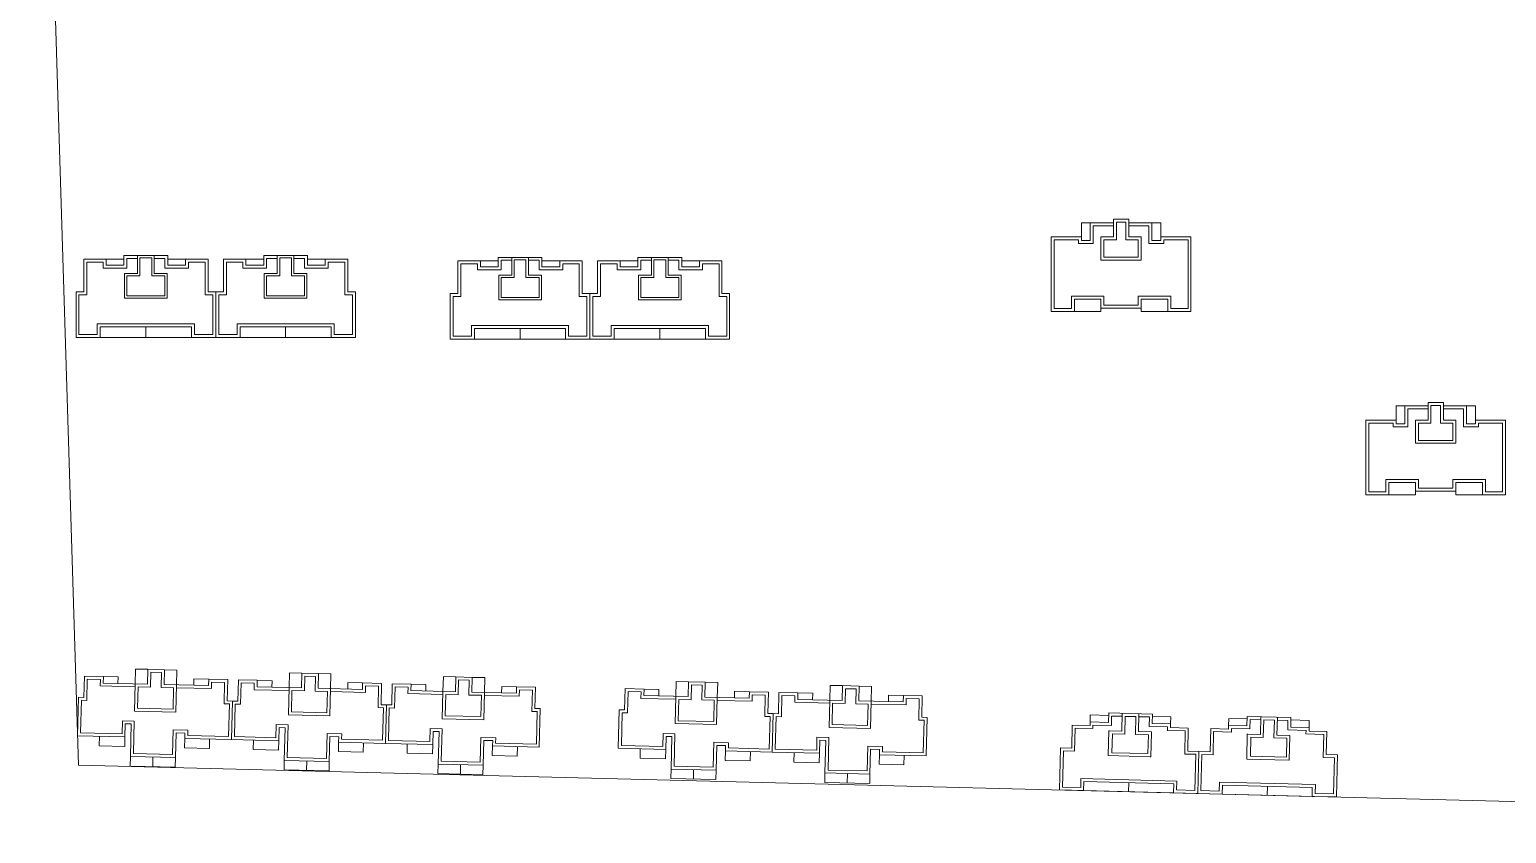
# Model space of a CAD drawing. Extents: x 741202 to 867202, y 603120 to 647617.
# Drawn here: x 744695 to 747689, y 606115 to 607744 of the extents above; entities that cross this region are included whole.
import ezdxf

# ---------------------------------------------------------------- set-up
doc = ezdxf.new("R2010")
doc.units = 0
doc.header["$LTSCALE"] = 1000
doc.header["$MEASUREMENT"] = 0
doc.layers.add('140', color=2, linetype='CONTINUOUS', lineweight=5)

msp = doc.modelspace()

# ---------------------------------------------------------------- linework, layer by layer
at = {"layer": '140', "color": 7}
for p, q in [((744695.3, 609466.9), (744794.6, 606253.3)), ((746827.3, 607352.1), (746845.3, 607352.1)), ((746827.3, 607323.3), (746827.3, 607352.1)), ((746845.3, 607352.1), (746845.3, 607316.1)), ((746892.1, 607352.1), (746845.3, 607352.1)), ((746851.3, 607346.1), (746851.3, 607310.1)), ((746892.1, 607346.1), (746851.3, 607346.1)), ((746892.1, 607359.3), (746892.1, 607352.1)), ((746923.3, 607359.3), (746892.1, 607359.3)), ((746892.1, 607352.1), (746892.1, 607323.3)), ((746898.1, 607353.3), (746898.1, 607352.1)), ((746917.3, 607353.3), (746898.1, 607353.3)), ((746898.1, 607352.1), (746898.1, 607317.3)), ((746917.3, 607317.3), (746917.3, 607353.3)), ((746923.3, 607352.1), (746923.3, 607359.3)), ((746923.3, 607323.3), (746923.3, 607359.3)), ((746970.1, 607352.1), (746923.3, 607352.1)), ((746964.1, 607346.1), (746923.3, 607346.1)), ((746964.1, 607310.1), (746964.1, 607346.1)), ((746988.1, 607352.1), (746970.1, 607352.1)), ((746970.1, 607316.1), (746970.1, 607352.1)), ((746988.1, 607323.3), (746988.1, 607352.1)), ((746766.1, 607323.3), (746766.1, 607172.1)), ((746805.7, 607323.3), (746766.1, 607323.3)), ((746772.1, 607317.3), (746772.1, 607178.1)), ((746805.7, 607317.3), (746772.1, 607317.3)), ((746827.3, 607323.3), (746805.7, 607323.3)), ((746821.3, 607317.3), (746805.7, 607317.3)), ((746821.3, 607310.1), (746821.3, 607317.3)), ((746851.3, 607310.1), (746821.3, 607310.1)), ((746827.3, 607316.1), (746827.3, 607323.3)), ((746845.3, 607316.1), (746827.3, 607316.1)), ((746866.9, 607323.3), (746866.9, 607276.5)), ((746892.1, 607323.3), (746866.9, 607323.3)), ((746872.9, 607317.3), (746872.9, 607282.5)), ((746898.1, 607317.3), (746872.9, 607317.3)), ((746942.5, 607317.3), (746917.3, 607317.3)), ((746948.5, 607323.3), (746923.3, 607323.3)), ((746942.5, 607282.5), (746942.5, 607317.3)), ((746948.5, 607276.5), (746948.5, 607323.3)), ((746994.1, 607310.1), (746964.1, 607310.1)), ((746988.1, 607316.1), (746970.1, 607316.1)), ((746988.1, 607323.3), (746988.1, 607316.1)), ((747009.7, 607323.3), (746988.1, 607323.3)), ((746994.1, 607317.3), (746994.1, 607310.1)), ((747009.7, 607317.3), (746994.1, 607317.3)), ((747049.3, 607323.3), (747009.7, 607323.3)), ((747043.3, 607317.3), (747009.7, 607317.3)), ((747043.3, 607178.1), (747043.3, 607317.3)), ((747049.3, 607172.1), (747049.3, 607323.3)), ((744805.1, 607278.3), (744850.7, 607278.3)), ((744805.1, 607212.3), (744805.1, 607278.3)), ((744811.1, 607272.3), (744844.7, 607272.3)), ((744811.1, 607206.3), (744811.1, 607272.3)), ((744844.7, 607272.3), (744844.7, 607260.3)), ((744848.3, 607278.3), (744850.7, 607278.3)), ((744850.7, 607278.3), (744886.7, 607278.3)), ((744850.7, 607278.3), (744850.7, 607266.3)), ((744886.7, 607285.5), (744975.5, 607285.5)), ((744886.7, 607266.3), (744886.7, 607285.5)), ((744892.7, 607279.5), (744914.3, 607279.5)), ((744892.7, 607260.3), (744892.7, 607279.5)), ((744914.3, 607285.5), (744914.3, 607249.5)), ((744943.1, 607280.7), (744919.1, 607280.7)), ((744919.1, 607280.7), (744919.1, 607244.7)), ((744943.1, 607244.7), (744943.1, 607280.7)), ((744947.9, 607249.5), (744947.9, 607285.5)), ((744947.9, 607279.5), (744969.5, 607279.5)), ((744969.5, 607279.5), (744969.5, 607260.3)), ((744975.5, 607285.5), (744975.5, 607266.3)), ((745011.5, 607278.3), (744975.5, 607278.3)), ((745011.5, 607278.3), (745057.1, 607278.3)), ((745011.5, 607266.3), (745011.5, 607278.3)), ((745017.5, 607272.3), (745051.1, 607272.3)), ((745017.5, 607260.3), (745017.5, 607272.3)), ((745051.1, 607272.3), (745051.1, 607206.3)), ((745057.1, 607278.3), (745057.1, 607212.3)), ((745088.3, 607278.3), (745133.9, 607278.3)), ((745088.3, 607212.3), (745088.3, 607278.3)), ((745094.3, 607272.3), (745127.9, 607272.3)), ((745094.3, 607206.3), (745094.3, 607272.3)), ((745127.9, 607272.3), (745127.9, 607260.3)), ((745131.5, 607278.3), (745133.9, 607278.3)), ((745133.9, 607278.3), (745169.9, 607278.3)), ((745133.9, 607278.3), (745133.9, 607266.3)), ((745169.9, 607285.5), (745258.7, 607285.5)), ((745169.9, 607266.3), (745169.9, 607285.5)), ((745175.9, 607279.5), (745197.5, 607279.5)), ((745175.9, 607260.3), (745175.9, 607279.5)), ((745197.5, 607285.5), (745197.5, 607249.5)), ((745226.3, 607280.7), (745202.3, 607280.7)), ((745202.3, 607280.7), (745202.3, 607244.7)), ((745226.3, 607244.7), (745226.3, 607280.7)), ((745231.1, 607249.5), (745231.1, 607285.5)), ((745231.1, 607279.5), (745252.7, 607279.5)), ((745252.7, 607279.5), (745252.7, 607260.3)), ((745258.7, 607285.5), (745258.7, 607266.3)), ((745294.7, 607278.3), (745258.7, 607278.3)), ((745294.7, 607278.3), (745340.3, 607278.3)), ((745294.7, 607266.3), (745294.7, 607278.3)), ((745300.7, 607272.3), (745334.3, 607272.3)), ((745300.7, 607260.3), (745300.7, 607272.3)), ((745334.3, 607272.3), (745334.3, 607206.3)), ((745340.3, 607278.3), (745340.3, 607212.3)), ((745563.5, 607274.8), (745609.1, 607274.8)), ((745563.5, 607208.8), (745563.5, 607274.8)), ((745606.7, 607274.8), (745609.1, 607274.8)), ((745609.1, 607274.8), (745645.1, 607274.8)), ((745609.1, 607274.8), (745609.1, 607262.8)), ((745645.1, 607282), (745733.9, 607282)), ((745645.1, 607262.8), (745645.1, 607282)), ((745651.1, 607276), (745672.7, 607276)), ((745651.1, 607256.8), (745651.1, 607276)), ((745672.7, 607282), (745672.7, 607246)), ((745701.5, 607277.2), (745677.5, 607277.2)), ((745677.5, 607277.2), (745677.5, 607241.2)), ((745701.5, 607241.2), (745701.5, 607277.2)), ((745706.3, 607246), (745706.3, 607282)), ((745706.3, 607276), (745727.9, 607276)), ((745727.9, 607276), (745727.9, 607256.8)), ((745733.9, 607282), (745733.9, 607262.8)), ((745769.9, 607274.8), (745733.9, 607274.8)), ((745769.9, 607274.8), (745815.5, 607274.8)), ((745769.9, 607262.8), (745769.9, 607274.8)), ((745815.5, 607274.8), (745815.5, 607208.8)), ((745846.7, 607274.8), (745892.3, 607274.8)), ((745846.7, 607208.8), (745846.7, 607274.8)), ((745889.9, 607274.8), (745892.3, 607274.8)), ((745892.3, 607274.8), (745928.3, 607274.8)), ((745892.3, 607274.8), (745892.3, 607262.8)), ((745928.3, 607282), (746017.1, 607282)), ((745928.3, 607262.8), (745928.3, 607282)), ((745934.3, 607276), (745955.9, 607276)), ((745934.3, 607256.8), (745934.3, 607276)), ((745955.9, 607282), (745955.9, 607246)), ((745984.7, 607277.2), (745960.7, 607277.2)), ((745960.7, 607277.2), (745960.7, 607241.2)), ((745984.7, 607241.2), (745984.7, 607277.2)), ((745989.5, 607246), (745989.5, 607282)), ((745989.5, 607276), (746011.1, 607276)), ((746011.1, 607276), (746011.1, 607256.8)), ((746017.1, 607282), (746017.1, 607262.8)), ((746053.1, 607274.8), (746017.1, 607274.8)), ((746053.1, 607274.8), (746098.7, 607274.8)), ((746053.1, 607262.8), (746053.1, 607274.8)), ((746098.7, 607274.8), (746098.7, 607208.8)), ((746866.9, 607276.5), (746948.5, 607276.5)), ((746872.9, 607282.5), (746942.5, 607282.5)), ((744844.7, 607260.3), (744892.7, 607260.3)), ((744850.7, 607266.3), (744886.7, 607266.3)), ((744887.9, 607249.5), (744887.9, 607199.1)), ((744914.3, 607249.5), (744887.9, 607249.5)), ((744892.7, 607244.7), (744892.7, 607203.9)), ((744919.1, 607244.7), (744892.7, 607244.7)), ((744969.5, 607244.7), (744943.1, 607244.7)), ((744974.3, 607249.5), (744947.9, 607249.5)), ((744969.5, 607260.3), (745017.5, 607260.3)), ((744969.5, 607203.9), (744969.5, 607244.7)), ((744974.3, 607199.1), (744974.3, 607249.5)), ((744975.5, 607266.3), (745011.5, 607266.3)), ((745127.9, 607260.3), (745175.9, 607260.3)), ((745133.9, 607266.3), (745169.9, 607266.3)), ((745171.1, 607249.5), (745171.1, 607199.1)), ((745197.5, 607249.5), (745171.1, 607249.5)), ((745175.9, 607244.7), (745175.9, 607203.9)), ((745202.3, 607244.7), (745175.9, 607244.7)), ((745252.7, 607244.7), (745226.3, 607244.7)), ((745257.5, 607249.5), (745231.1, 607249.5)), ((745252.7, 607260.3), (745300.7, 607260.3)), ((745252.7, 607203.9), (745252.7, 607244.7)), ((745257.5, 607199.1), (745257.5, 607249.5)), ((745258.7, 607266.3), (745294.7, 607266.3)), ((745569.5, 607268.8), (745603.1, 607268.8)), ((745569.5, 607202.8), (745569.5, 607268.8)), ((745603.1, 607268.8), (745603.1, 607256.8)), ((745603.1, 607256.8), (745651.1, 607256.8)), ((745609.1, 607262.8), (745645.1, 607262.8)), ((745646.3, 607246), (745646.3, 607195.6)), ((745672.7, 607246), (745646.3, 607246)), ((745651.1, 607241.2), (745651.1, 607200.4)), ((745677.5, 607241.2), (745651.1, 607241.2)), ((745727.9, 607241.2), (745701.5, 607241.2)), ((745732.7, 607246), (745706.3, 607246)), ((745727.9, 607256.8), (745775.9, 607256.8)), ((745727.9, 607200.4), (745727.9, 607241.2)), ((745732.7, 607195.6), (745732.7, 607246)), ((745733.9, 607262.8), (745769.9, 607262.8)), ((745775.9, 607268.8), (745809.5, 607268.8)), ((745775.9, 607256.8), (745775.9, 607268.8)), ((745809.5, 607268.8), (745809.5, 607202.8)), ((745852.7, 607268.8), (745886.3, 607268.8)), ((745852.7, 607202.8), (745852.7, 607268.8)), ((745886.3, 607268.8), (745886.3, 607256.8)), ((745886.3, 607256.8), (745934.3, 607256.8)), ((745892.3, 607262.8), (745928.3, 607262.8)), ((745929.5, 607246), (745929.5, 607195.6)), ((745955.9, 607246), (745929.5, 607246)), ((745934.3, 607241.2), (745934.3, 607200.4)), ((745960.7, 607241.2), (745934.3, 607241.2)), ((746011.1, 607241.2), (745984.7, 607241.2)), ((746015.9, 607246), (745989.5, 607246)), ((746011.1, 607256.8), (746059.1, 607256.8)), ((746011.1, 607200.4), (746011.1, 607241.2)), ((746015.9, 607195.6), (746015.9, 607246)), ((746017.1, 607262.8), (746053.1, 607262.8)), ((746059.1, 607268.8), (746092.7, 607268.8)), ((746059.1, 607256.8), (746059.1, 607268.8)), ((746092.7, 607268.8), (746092.7, 607202.8)), ((744789.5, 607212.3), (744805.1, 607212.3)), ((744789.5, 607119.9), (744789.5, 607212.3)), ((745057.1, 607212.3), (745072.7, 607212.3)), ((745072.7, 607212.3), (745072.7, 607119.9)), ((745072.7, 607212.3), (745088.3, 607212.3)), ((745072.7, 607119.9), (745072.7, 607212.3)), ((745340.3, 607212.3), (745355.9, 607212.3)), ((745355.9, 607212.3), (745355.9, 607119.9)), ((744795.5, 607206.3), (744811.1, 607206.3)), ((744795.5, 607125.9), (744795.5, 607206.3)), ((744887.9, 607200.3), (744887.9, 607199.1)), ((744887.9, 607199.1), (744974.3, 607199.1)), ((744892.7, 607203.9), (744969.5, 607203.9)), ((744973.1, 607199.1), (744974.3, 607199.1)), ((745051.1, 607206.3), (745066.7, 607206.3)), ((745066.7, 607206.3), (745066.7, 607125.9)), ((745078.7, 607206.3), (745094.3, 607206.3)), ((745078.7, 607125.9), (745078.7, 607206.3)), ((745171.1, 607200.3), (745171.1, 607199.1)), ((745171.1, 607199.1), (745257.5, 607199.1)), ((745175.9, 607203.9), (745252.7, 607203.9)), ((745256.3, 607199.1), (745257.5, 607199.1)), ((745334.3, 607206.3), (745349.9, 607206.3)), ((745349.9, 607206.3), (745349.9, 607125.9)), ((745547.9, 607208.8), (745563.5, 607208.8)), ((745547.9, 607116.4), (745547.9, 607208.8)), ((745553.9, 607202.8), (745569.5, 607202.8)), ((745553.9, 607122.4), (745553.9, 607202.8)), ((745646.3, 607196.8), (745646.3, 607195.6)), ((745646.3, 607195.6), (745732.7, 607195.6)), ((745651.1, 607200.4), (745727.9, 607200.4)), ((745731.5, 607195.6), (745732.7, 607195.6)), ((745809.5, 607202.8), (745825.1, 607202.8)), ((745815.5, 607208.8), (745831.1, 607208.8)), ((745825.1, 607202.8), (745825.1, 607122.4)), ((745831.1, 607208.8), (745831.1, 607116.4)), ((745831.1, 607208.8), (745846.7, 607208.8)), ((745831.1, 607116.4), (745831.1, 607208.8)), ((745837.1, 607202.8), (745852.7, 607202.8)), ((745837.1, 607122.4), (745837.1, 607202.8)), ((745929.5, 607196.8), (745929.5, 607195.6)), ((745929.5, 607195.6), (746015.9, 607195.6)), ((745934.3, 607200.4), (746011.1, 607200.4)), ((746014.7, 607195.6), (746015.9, 607195.6)), ((746092.7, 607202.8), (746108.3, 607202.8)), ((746098.7, 607208.8), (746114.3, 607208.8)), ((746108.3, 607202.8), (746108.3, 607122.4)), ((746114.3, 607208.8), (746114.3, 607116.4)), ((746806.9, 607203.3), (746872.9, 607203.3)), ((746806.9, 607178.1), (746806.9, 607203.3)), ((746812.9, 607197.3), (746866.9, 607197.3)), ((746812.9, 607172.1), (746812.9, 607197.3)), ((746866.9, 607197.3), (746866.9, 607179.3)), ((746872.9, 607203.3), (746872.9, 607185.3)), ((746872.9, 607185.3), (746907.7, 607185.3)), ((746907.7, 607185.3), (746942.5, 607185.3)), ((746942.5, 607203.3), (747008.5, 607203.3)), ((746942.5, 607185.3), (746942.5, 607203.3)), ((746948.5, 607197.3), (747002.5, 607197.3)), ((746948.5, 607179.3), (746948.5, 607197.3)), ((747002.5, 607197.3), (747002.5, 607172.1)), ((747008.5, 607203.3), (747008.5, 607178.1)), ((746766.1, 607172.1), (746812.9, 607172.1)), ((746772.1, 607178.1), (746806.9, 607178.1)), ((746812.9, 607172.1), (746866.9, 607172.1)), ((746866.9, 607172.1), (746866.9, 607179.3)), ((746866.9, 607179.3), (746907.7, 607179.3)), ((746907.7, 607179.3), (746948.5, 607179.3)), ((746948.5, 607172.1), (746948.5, 607179.3)), ((747002.5, 607172.1), (746948.5, 607172.1)), ((747002.5, 607172.1), (747049.3, 607172.1)), ((747008.5, 607178.1), (747043.3, 607178.1)), ((744832.7, 607125.9), (744795.5, 607125.9)), ((744832.7, 607147.5), (744832.7, 607125.9)), ((744931.1, 607147.5), (744832.7, 607147.5)), ((744838.7, 607141.5), (744838.7, 607119.9)), ((744931.1, 607141.5), (744838.7, 607141.5)), ((745029.5, 607147.5), (744931.1, 607147.5)), ((745023.5, 607141.5), (744931.1, 607141.5)), ((744931.1, 607141.5), (744931.1, 607119.9)), ((745023.5, 607119.9), (745023.5, 607141.5)), ((745029.5, 607125.9), (745029.5, 607147.5)), ((745066.7, 607125.9), (745029.5, 607125.9)), ((745115.9, 607125.9), (745078.7, 607125.9)), ((745115.9, 607147.5), (745115.9, 607125.9)), ((745214.3, 607147.5), (745115.9, 607147.5)), ((745121.9, 607141.5), (745121.9, 607119.9)), ((745214.3, 607141.5), (745121.9, 607141.5)), ((745312.7, 607147.5), (745214.3, 607147.5)), ((745306.7, 607141.5), (745214.3, 607141.5)), ((745214.3, 607141.5), (745214.3, 607119.9)), ((745306.7, 607119.9), (745306.7, 607141.5)), ((745312.7, 607125.9), (745312.7, 607147.5)), ((745349.9, 607125.9), (745312.7, 607125.9)), ((745591.1, 607122.4), (745553.9, 607122.4)), ((745591.1, 607144), (745591.1, 607122.4)), ((745689.5, 607144), (745591.1, 607144)), ((745597.1, 607138), (745597.1, 607116.4)), ((745689.5, 607138), (745597.1, 607138)), ((745787.9, 607144), (745689.5, 607144)), ((745781.9, 607138), (745689.5, 607138)), ((745689.5, 607138), (745689.5, 607116.4)), ((745781.9, 607116.4), (745781.9, 607138)), ((745787.9, 607122.4), (745787.9, 607144)), ((745825.1, 607122.4), (745787.9, 607122.4)), ((745874.3, 607122.4), (745837.1, 607122.4)), ((745874.3, 607144), (745874.3, 607122.4)), ((745972.7, 607144), (745874.3, 607144)), ((745880.3, 607138), (745880.3, 607116.4)), ((745972.7, 607138), (745880.3, 607138)), ((746071.1, 607144), (745972.7, 607144)), ((746065.1, 607138), (745972.7, 607138)), ((745972.7, 607138), (745972.7, 607116.4)), ((746065.1, 607116.4), (746065.1, 607138)), ((746071.1, 607122.4), (746071.1, 607144)), ((746108.3, 607122.4), (746071.1, 607122.4)), ((744838.7, 607119.9), (744789.5, 607119.9)), ((744931.1, 607119.9), (744838.7, 607119.9)), ((744931.1, 607119.9), (745023.5, 607119.9)), ((745072.7, 607119.9), (745023.5, 607119.9)), ((745121.9, 607119.9), (745072.7, 607119.9)), ((745214.3, 607119.9), (745121.9, 607119.9)), ((745214.3, 607119.9), (745306.7, 607119.9)), ((745355.9, 607119.9), (745306.7, 607119.9)), ((745597.1, 607116.4), (745547.9, 607116.4)), ((745689.5, 607116.4), (745597.1, 607116.4)), ((745689.5, 607116.4), (745781.9, 607116.4)), ((745831.1, 607116.4), (745781.9, 607116.4)), ((745880.3, 607116.4), (745831.1, 607116.4)), ((745972.7, 607116.4), (745880.3, 607116.4)), ((745972.7, 607116.4), (746065.1, 607116.4)), ((746114.3, 607116.4), (746065.1, 607116.4)), ((747464.9, 606980.8), (747482.9, 606980.8)), ((747464.9, 606952), (747464.9, 606980.8)), ((747482.9, 606980.8), (747482.9, 606944.8)), ((747529.7, 606980.8), (747482.9, 606980.8)), ((747488.9, 606974.8), (747488.9, 606938.8)), ((747529.7, 606974.8), (747488.9, 606974.8)), ((747529.7, 606988), (747529.7, 606980.8)), ((747560.9, 606988), (747529.7, 606988)), ((747529.7, 606980.8), (747529.7, 606952)), ((747535.7, 606982), (747535.7, 606980.8)), ((747554.9, 606982), (747535.7, 606982)), ((747535.7, 606980.8), (747535.7, 606946)), ((747554.9, 606946), (747554.9, 606982)), ((747560.9, 606980.8), (747560.9, 606988)), ((747560.9, 606952), (747560.9, 606988)), ((747607.7, 606980.8), (747560.9, 606980.8)), ((747601.7, 606974.8), (747560.9, 606974.8)), ((747601.7, 606938.8), (747601.7, 606974.8)), ((747625.7, 606980.8), (747607.7, 606980.8)), ((747607.7, 606944.8), (747607.7, 606980.8)), ((747625.7, 606952), (747625.7, 606980.8)), ((747403.7, 606952), (747403.7, 606800.8)), ((747443.3, 606952), (747403.7, 606952)), ((747409.7, 606946), (747409.7, 606806.8)), ((747443.3, 606946), (747409.7, 606946)), ((747464.9, 606952), (747443.3, 606952)), ((747458.9, 606946), (747443.3, 606946)), ((747458.9, 606938.8), (747458.9, 606946)), ((747464.9, 606944.8), (747464.9, 606952)), ((747482.9, 606944.8), (747464.9, 606944.8)), ((747504.5, 606952), (747504.5, 606905.2)), ((747529.7, 606952), (747504.5, 606952)), ((747510.5, 606946), (747510.5, 606911.2)), ((747535.7, 606946), (747510.5, 606946)), ((747580.1, 606946), (747554.9, 606946)), ((747586.1, 606952), (747560.9, 606952)), ((747580.1, 606911.2), (747580.1, 606946)), ((747586.1, 606905.2), (747586.1, 606952)), ((747625.7, 606944.8), (747607.7, 606944.8)), ((747625.7, 606952), (747625.7, 606944.8)), ((747647.3, 606952), (747625.7, 606952)), ((747631.7, 606946), (747631.7, 606938.8)), ((747647.3, 606946), (747631.7, 606946)), ((747686.9, 606952), (747647.3, 606952)), ((747680.9, 606946), (747647.3, 606946)), ((747680.9, 606806.8), (747680.9, 606946)), ((747686.9, 606800.8), (747686.9, 606952)), ((747488.9, 606938.8), (747458.9, 606938.8)), ((747510.5, 606911.2), (747580.1, 606911.2)), ((747631.7, 606938.8), (747601.7, 606938.8)), ((747504.5, 606905.2), (747586.1, 606905.2)), ((747444.5, 606832), (747510.5, 606832)), ((747444.5, 606806.8), (747444.5, 606832)), ((747450.5, 606826), (747504.5, 606826)), ((747450.5, 606800.8), (747450.5, 606826)), ((747504.5, 606826), (747504.5, 606808)), ((747510.5, 606832), (747510.5, 606814)), ((747580.1, 606832), (747646.1, 606832)), ((747580.1, 606814), (747580.1, 606832)), ((747586.1, 606826), (747640.1, 606826)), ((747586.1, 606808), (747586.1, 606826)), ((747640.1, 606826), (747640.1, 606800.8)), ((747646.1, 606832), (747646.1, 606806.8)), ((747403.7, 606800.8), (747450.5, 606800.8)), ((747409.7, 606806.8), (747444.5, 606806.8)), ((747450.5, 606800.8), (747504.5, 606800.8)), ((747504.5, 606800.8), (747504.5, 606808)), ((747504.5, 606808), (747545.3, 606808)), ((747510.5, 606814), (747545.3, 606814)), ((747545.3, 606814), (747580.1, 606814)), ((747545.3, 606808), (747586.1, 606808)), ((747586.1, 606800.8), (747586.1, 606808)), ((747640.1, 606800.8), (747586.1, 606800.8)), ((747640.1, 606800.8), (747686.9, 606800.8)), ((747646.1, 606806.8), (747680.9, 606806.8)), ((744805.5, 606390.4), (744806.6, 606433.6)), ((744806.6, 606433.6), (744844.9, 606432.6)), ((744844.9, 606432.6), (744844.6, 606419.4)), ((744844.9, 606432.6), (744874.9, 606431.9)), ((744909.4, 606417.8), (744910.1, 606447.8)), ((744910.1, 606447.8), (744935.3, 606447.2)), ((744934.6, 606417.2), (744935.3, 606447.2)), ((744935.3, 606447.2), (744968.9, 606446.4)), ((744941.2, 606441.1), (744940.4, 606411.1)), ((744962.8, 606440.5), (744941.2, 606441.1)), ((744962, 606410.5), (744962.8, 606440.5)), ((744968.9, 606446.4), (744968.2, 606416.4)), ((744968.9, 606446.4), (744994.1, 606445.8)), ((744994.1, 606445.8), (744993.4, 606415.8)), ((745221.3, 606410.1), (745222, 606440.1)), ((745222, 606440.1), (745247.2, 606439.5)), ((745246.5, 606409.5), (745247.2, 606439.5)), ((745247.2, 606439.5), (745280.8, 606438.7)), ((745253.1, 606433.3), (745252.3, 606403.3)), ((745274.7, 606432.8), (745253.1, 606433.3)), ((745273.9, 606402.8), (745274.7, 606432.8)), ((745280.8, 606438.7), (745280.1, 606408.7)), ((745280.8, 606438.7), (745306, 606438)), ((745306, 606438), (745305.3, 606408)), ((745533.2, 606402.4), (745534, 606432.4)), ((745534, 606432.4), (745559.1, 606431.8)), ((744811.3, 606384.3), (744812.4, 606427.4)), ((744812.4, 606427.4), (744838.8, 606426.8)), ((744838.8, 606426.8), (744838.5, 606413.6)), ((744838.5, 606413.6), (744909.3, 606411.8)), ((744844.6, 606419.4), (744934.6, 606417.2)), ((744874.9, 606431.9), (744874.6, 606418.7)), ((744909.4, 606417.8), (744908, 606362.7)), ((744915.3, 606411.7), (744914.2, 606368.5)), ((744940.4, 606411.1), (744915.3, 606411.7)), ((744987.2, 606409.9), (744962, 606410.5)), ((744968.2, 606416.4), (745058.2, 606414.2)), ((744986.2, 606366.7), (744987.2, 606409.9)), ((744992, 606360.6), (744993.4, 606415.8)), ((744993.2, 606409.8), (745064, 606408)), ((745028.2, 606414.9), (745028.5, 606428.1)), ((745028.5, 606428.1), (745058.5, 606427.4)), ((745058.2, 606414.2), (745058.5, 606427.4)), ((745058.5, 606427.4), (745096.9, 606426.4)), ((745064, 606408), (745064.3, 606421.2)), ((745064.3, 606421.2), (745090.7, 606420.6)), ((745090.7, 606420.6), (745089.7, 606377.4)), ((745096.9, 606426.4), (745095.8, 606383.2)), ((745117.4, 606382.7), (745118.5, 606425.9)), ((745118.5, 606425.9), (745156.9, 606424.9)), ((745123.2, 606376.5), (745124.3, 606419.7)), ((745124.3, 606419.7), (745150.7, 606419.1)), ((745150.7, 606419.1), (745150.4, 606405.9)), ((745150.4, 606405.9), (745221.2, 606404.1)), ((745156.9, 606424.9), (745156.5, 606411.7)), ((745156.5, 606411.7), (745246.5, 606409.5)), ((745156.9, 606424.9), (745186.8, 606424.2)), ((745186.8, 606424.2), (745186.5, 606411)), ((745221.3, 606410.1), (745219.9, 606354.9)), ((745227.2, 606404), (745226.1, 606360.8)), ((745252.3, 606403.3), (745227.2, 606404)), ((745299.1, 606402.2), (745273.9, 606402.8)), ((745280.1, 606408.7), (745370.1, 606406.4)), ((745298.1, 606359), (745299.1, 606402.2)), ((745303.9, 606352.9), (745305.3, 606408)), ((745340.1, 606407.2), (745340.4, 606420.4)), ((745340.4, 606420.4), (745370.4, 606419.6)), ((745370.1, 606406.4), (745370.4, 606419.6)), ((745370.4, 606419.6), (745408.8, 606418.7)), ((745375.9, 606400.3), (745376.2, 606413.5)), ((745376.2, 606413.5), (745402.6, 606412.8)), ((745402.6, 606412.8), (745401.6, 606369.6)), ((745408.8, 606418.7), (745407.7, 606375.5)), ((745429.3, 606375), (745430.4, 606418.1)), ((745430.4, 606418.1), (745468.8, 606417.2)), ((745435.1, 606368.8), (745436.2, 606412)), ((745436.2, 606412), (745462.6, 606411.3)), ((745462.6, 606411.3), (745462.3, 606398.1)), ((745468.8, 606417.2), (745468.4, 606404)), ((745468.4, 606404), (745558.4, 606401.8)), ((745468.8, 606417.2), (745498.7, 606416.5)), ((745498.7, 606416.5), (745498.4, 606403.3)), ((745533.2, 606402.4), (745531.8, 606347.2)), ((745558.4, 606401.8), (745559.1, 606431.8)), ((745559.1, 606431.8), (745592.7, 606430.9)), ((745565, 606425.6), (745564.3, 606395.6)), ((745586.6, 606425.1), (745565, 606425.6)), ((745585.8, 606395.1), (745586.6, 606425.1)), ((745592.7, 606430.9), (745592, 606400.9)), ((745592.7, 606430.9), (745617.9, 606430.3)), ((745617.9, 606430.3), (745617.2, 606400.3)), ((745652, 606399.5), (745652.3, 606412.6)), ((745652.3, 606412.6), (745682.3, 606411.9)), ((745682, 606398.7), (745682.3, 606411.9)), ((745682.3, 606411.9), (745720.7, 606411)), ((745687.8, 606392.6), (745688.1, 606405.8)), ((745688.1, 606405.8), (745714.5, 606405.1)), ((745714.5, 606405.1), (745713.5, 606361.9)), ((745720.7, 606411), (745719.6, 606367.8)), ((745901.4, 606365), (745902.4, 606408.2)), ((745902.4, 606408.2), (745940.8, 606407.2)), ((745940.8, 606407.2), (745940.5, 606394)), ((745940.8, 606407.2), (745970.8, 606406.5)), ((745970.8, 606406.5), (745970.5, 606393.3)), ((746005.3, 606392.4), (746006, 606422.4)), ((746006, 606422.4), (746031.2, 606421.8)), ((746030.5, 606391.8), (746031.2, 606421.8)), ((746031.2, 606421.8), (746064.8, 606421)), ((746037.1, 606415.6), (746036.3, 606385.7)), ((746058.7, 606415.1), (746037.1, 606415.6)), ((746057.9, 606385.1), (746058.7, 606415.1)), ((746064.8, 606421), (746064.1, 606391)), ((746064.8, 606421), (746090, 606420.3)), ((746090, 606420.3), (746089.3, 606390.3)), ((746124, 606389.5), (746124.4, 606402.7)), ((746124.4, 606402.7), (746154.4, 606401.9)), ((746317.2, 606384.7), (746317.9, 606414.7)), ((746317.9, 606414.7), (746343.1, 606414.1)), ((746342.4, 606384.1), (746343.1, 606414.1)), ((746343.1, 606414.1), (746376.7, 606413.2)), ((746349, 606407.9), (746348.2, 606377.9)), ((746370.6, 606407.4), (746349, 606407.9)), ((746369.8, 606377.4), (746370.6, 606407.4)), ((746376.7, 606413.2), (746376, 606383.2)), ((746376.7, 606413.2), (746401.9, 606412.6)), ((746401.9, 606412.6), (746401.2, 606382.6)), ((744792.8, 606312.7), (744794.7, 606390.7)), ((744794.7, 606390.7), (744805.5, 606390.4)), ((744798.9, 606318.5), (744800.5, 606384.5)), ((744800.5, 606384.5), (744811.3, 606384.3)), ((745089.7, 606377.4), (745100.5, 606377.1)), ((745095.8, 606383.2), (745106.6, 606383)), ((745100.5, 606377.1), (745098.8, 606311.1)), ((745106.6, 606383), (745104.7, 606305)), ((745104.7, 606305), (745106.6, 606383)), ((745106.6, 606383), (745117.4, 606382.7)), ((745110.8, 606310.8), (745112.4, 606376.8)), ((745112.4, 606376.8), (745123.2, 606376.5)), ((745305.1, 606402), (745375.9, 606400.3)), ((745407.7, 606375.5), (745418.5, 606375.2)), ((745418.5, 606375.2), (745416.6, 606297.2)), ((745416.6, 606297.2), (745418.5, 606375.2)), ((745418.5, 606375.2), (745429.3, 606375)), ((745462.3, 606398.1), (745533.1, 606396.4)), ((745539.1, 606396.2), (745538, 606353.1)), ((745564.3, 606395.6), (745539.1, 606396.2)), ((745611, 606394.5), (745585.8, 606395.1)), ((745592, 606400.9), (745682, 606398.7)), ((745610, 606351.3), (745611, 606394.5)), ((745615.8, 606345.1), (745617.2, 606400.3)), ((745617, 606394.3), (745687.8, 606392.6)), ((745907.2, 606358.8), (745908.3, 606402)), ((745908.3, 606402), (745934.7, 606401.4)), ((745934.7, 606401.4), (745934.4, 606388.2)), ((745934.4, 606388.2), (746005.1, 606386.4)), ((745940.5, 606394), (746030.5, 606391.8)), ((746005.3, 606392.4), (746003.9, 606337.2)), ((746011.1, 606386.3), (746010.1, 606343.1)), ((746036.3, 606385.7), (746011.1, 606386.3)), ((746083.1, 606384.5), (746057.9, 606385.1)), ((746064.1, 606391), (746154, 606388.7)), ((746082, 606341.3), (746083.1, 606384.5)), ((746087.9, 606335.2), (746089.3, 606390.3)), ((746089.1, 606384.3), (746159.9, 606382.6)), ((746154, 606388.7), (746154.4, 606401.9)), ((746154.4, 606401.9), (746192.8, 606401)), ((746159.9, 606382.6), (746160.2, 606395.8)), ((746160.2, 606395.8), (746186.6, 606395.1)), ((746186.6, 606395.1), (746185.5, 606351.9)), ((746192.8, 606401), (746191.7, 606357.8)), ((746213.3, 606357.3), (746214.3, 606400.5)), ((746214.3, 606400.5), (746252.7, 606399.5)), ((746219.1, 606351.1), (746220.2, 606394.3)), ((746220.2, 606394.3), (746246.6, 606393.7)), ((746246.6, 606393.7), (746246.3, 606380.5)), ((746246.3, 606380.5), (746317, 606378.7)), ((746252.7, 606399.5), (746252.4, 606386.3)), ((746252.4, 606386.3), (746342.4, 606384.1)), ((746252.7, 606399.5), (746282.7, 606398.8)), ((746282.7, 606398.8), (746282.4, 606385.6)), ((746317.2, 606384.7), (746315.8, 606329.5)), ((746323, 606378.6), (746322, 606335.4)), ((746348.2, 606377.9), (746323, 606378.6)), ((746395, 606376.8), (746369.8, 606377.4)), ((746376, 606383.2), (746465.9, 606381)), ((746393.9, 606333.6), (746395, 606376.8)), ((746399.8, 606327.4), (746401.2, 606382.6)), ((746401, 606376.6), (746471.8, 606374.9)), ((746436, 606381.8), (746436.3, 606395)), ((746436.3, 606395), (746466.3, 606394.2)), ((746465.9, 606381), (746466.3, 606394.2)), ((746466.3, 606394.2), (746504.7, 606393.3)), ((746471.8, 606374.9), (746472.1, 606388.1)), ((746472.1, 606388.1), (746498.5, 606387.4)), ((746498.5, 606387.4), (746497.4, 606344.2)), ((746504.7, 606393.3), (746503.6, 606350.1)), ((744883.5, 606342.9), (744882.9, 606316.5)), ((744907.5, 606342.3), (744883.5, 606342.9)), ((744908, 606362.7), (744992, 606360.6)), ((744914.2, 606368.5), (744986.2, 606366.7)), ((745219.9, 606354.9), (745303.9, 606352.9)), ((745226.1, 606360.8), (745298.1, 606359)), ((745401.6, 606369.6), (745412.4, 606369.4)), ((745412.4, 606369.4), (745410.7, 606303.4)), ((745422.7, 606303.1), (745424.4, 606369.1)), ((745424.4, 606369.1), (745435.1, 606368.8)), ((745531.8, 606347.2), (745615.8, 606345.1)), ((745538, 606353.1), (745610, 606351.3)), ((745713.5, 606361.9), (745724.3, 606361.7)), ((745719.6, 606367.8), (745730.4, 606367.5)), ((745724.3, 606361.7), (745722.6, 606295.7)), ((745730.4, 606367.5), (745728.5, 606289.5)), ((745888.6, 606287.3), (745890.6, 606365.3)), ((745890.6, 606365.3), (745901.4, 606365)), ((745894.8, 606293.1), (745896.4, 606359.1)), ((745896.4, 606359.1), (745907.2, 606358.8)), ((746010.1, 606343.1), (746082, 606341.3)), ((746185.5, 606351.9), (746196.3, 606351.7)), ((746191.7, 606357.8), (746202.5, 606357.5)), ((746196.3, 606351.7), (746194.7, 606285.7)), ((746202.5, 606357.5), (746200.5, 606279.6)), ((746200.5, 606279.6), (746202.5, 606357.5)), ((746202.5, 606357.5), (746213.3, 606357.3)), ((746206.7, 606285.4), (746208.3, 606351.4)), ((746208.3, 606351.4), (746219.1, 606351.1)), ((746497.4, 606344.2), (746508.2, 606344)), ((746503.6, 606350.1), (746514.4, 606349.8)), ((746508.2, 606344), (746506.6, 606278)), ((746514.4, 606349.8), (746512.5, 606271.8)), ((746844.8, 606340.5), (746845.2, 606354.9)), ((746845.2, 606354.9), (746882.4, 606353.9)), ((746882.5, 606358.7), (746882, 606339.6)), ((746971.3, 606356.5), (746882.5, 606358.7)), ((746888.4, 606352.6), (746887.9, 606333.4)), ((746910, 606352), (746888.4, 606352.6)), ((746910.1, 606358), (746909.2, 606323.3)), ((746916, 606351.9), (746915.1, 606315.9)), ((746937.5, 606351.3), (746916, 606351.9)), ((746936.6, 606315.3), (746937.5, 606351.3)), ((746942.8, 606321.2), (746943.7, 606357.2)), ((746965.1, 606350.6), (746943.6, 606351.2)), ((746964.7, 606331.4), (746965.1, 606350.6)), ((746970.8, 606337.3), (746971.3, 606356.5)), ((747008.4, 606350.7), (746971.2, 606351.7)), ((747008, 606336.4), (747008.4, 606350.7)), ((747125.6, 606333.4), (747125.9, 606347.8)), ((747125.9, 606347.8), (747163.1, 606346.8)), ((747163.2, 606351.6), (747162.7, 606332.4)), ((747252, 606349.4), (747163.2, 606351.6)), ((747169.1, 606345.5), (747168.6, 606326.3)), ((747190.7, 606344.9), (747169.1, 606345.5)), ((747190.8, 606350.9), (747189.9, 606316.1)), ((747196.7, 606344.8), (747195.8, 606308.8)), ((747218.3, 606344.2), (747196.7, 606344.8)), ((747217.3, 606308.2), (747218.3, 606344.2)), ((747223.5, 606314.1), (747224.4, 606350.1)), ((747245.8, 606343.5), (747224.3, 606344.1)), ((747245.4, 606324.3), (747245.8, 606343.5)), ((747251.5, 606330.2), (747252, 606349.4)), ((747289.1, 606343.6), (747251.9, 606344.6)), ((747288.7, 606329.2), (747289.1, 606343.6)), ((744888.7, 606310.3), (744792.8, 606312.7)), ((744882.9, 606316.5), (744798.9, 606318.5)), ((744889.4, 606336.7), (744888.7, 606310.3)), ((744901.4, 606336.4), (744889.4, 606336.7)), ((744899.7, 606270.4), (744901.4, 606336.4)), ((744905.9, 606276.3), (744907.5, 606342.3)), ((744986.3, 606324.7), (744985.1, 606274.3)), ((745016.3, 606324), (744986.3, 606324.7)), ((744992.2, 606318.6), (744990.9, 606268.2)), ((745010.2, 606318.1), (744992.2, 606318.6)), ((745009.9, 606307.3), (745010.2, 606318.1)), ((745016, 606313.2), (745016.3, 606324)), ((745098.8, 606311.1), (745016, 606313.2)), ((745195.4, 606335.1), (745194.8, 606308.7)), ((745219.4, 606334.5), (745195.4, 606335.1)), ((745201.3, 606329), (745200.6, 606302.6)), ((745213.3, 606328.7), (745201.3, 606329)), ((745211.7, 606262.7), (745213.3, 606328.7)), ((745217.8, 606268.6), (745219.4, 606334.5)), ((745298.2, 606317), (745297, 606266.6)), ((745328.2, 606316.2), (745298.2, 606317)), ((745327.9, 606305.4), (745328.2, 606316.2)), ((745507.3, 606327.4), (745506.7, 606301)), ((745531.3, 606326.8), (745507.3, 606327.4)), ((745513.2, 606321.3), (745512.5, 606294.9)), ((745525.2, 606321), (745513.2, 606321.3)), ((745523.6, 606255), (745525.2, 606321)), ((745529.7, 606260.8), (745531.3, 606326.8)), ((745979.4, 606317.4), (745978.8, 606291.1)), ((746003.4, 606316.8), (745979.4, 606317.4)), ((746001.8, 606250.9), (746003.4, 606316.8)), ((746003.9, 606337.2), (746087.9, 606335.2)), ((746315.8, 606329.5), (746399.8, 606327.4)), ((746322, 606335.4), (746393.9, 606333.6)), ((746808.7, 606334.2), (746807.5, 606287.4)), ((746844.7, 606333.3), (746808.7, 606334.2)), ((746814.5, 606328.1), (746813.3, 606281.3)), ((746850.5, 606327.1), (746814.5, 606328.1)), ((746844.8, 606340.5), (746844.7, 606333.3)), ((746882, 606339.6), (746844.8, 606340.5)), ((746850.7, 606334.3), (746850.5, 606327.1)), ((746887.9, 606333.4), (746850.7, 606334.3)), ((746882.8, 606322.7), (746881.6, 606273.5)), ((746884, 606322.7), (746882.8, 606322.7)), ((746909.2, 606322.1), (746884, 606322.7)), ((746889.9, 606316.5), (746888.9, 606278.2)), ((746915.1, 606315.9), (746889.9, 606316.5)), ((746909.2, 606323.3), (746909.2, 606322.1)), ((746963, 606314.7), (746936.6, 606315.3)), ((746944, 606321.2), (746942.8, 606321.2)), ((746969.2, 606320.5), (746944, 606321.2)), ((746962, 606276.3), (746963, 606314.7)), ((747001.8, 606330.5), (746964.7, 606331.4)), ((746967.9, 606270.1), (746969.2, 606319.3)), ((746969.2, 606319.3), (746969.2, 606320.5)), ((747008, 606336.4), (746970.8, 606337.3)), ((747001.7, 606323.3), (747001.8, 606330.5)), ((747037.6, 606322.4), (747001.7, 606323.3)), ((747007.8, 606329.2), (747008, 606336.4)), ((747043.8, 606328.2), (747007.8, 606329.2)), ((747036.5, 606275.6), (747037.6, 606322.4)), ((747042.6, 606281.5), (747043.8, 606328.2)), ((747089.4, 606327.1), (747088.2, 606280.3)), ((747125.4, 606326.2), (747089.4, 606327.1)), ((747095.2, 606320.9), (747094.1, 606274.1)), ((747131.2, 606320), (747095.2, 606320.9)), ((747125.6, 606333.4), (747125.4, 606326.2)), ((747162.7, 606332.4), (747125.6, 606333.4)), ((747131.4, 606327.2), (747131.2, 606320)), ((747168.6, 606326.3), (747131.4, 606327.2)), ((747163.5, 606315.6), (747162.3, 606266.4)), ((747164.7, 606315.6), (747163.5, 606315.6)), ((747189.9, 606314.9), (747164.7, 606315.6)), ((747189.9, 606316.1), (747189.9, 606314.9)), ((747224.7, 606314), (747223.5, 606314.1)), ((747249.9, 606313.4), (747224.7, 606314)), ((747282.6, 606323.4), (747245.4, 606324.3)), ((747249.9, 606312.2), (747249.9, 606313.4)), ((747288.7, 606329.2), (747251.5, 606330.2)), ((747282.4, 606316.2), (747282.6, 606323.4)), ((747318.4, 606315.3), (747282.4, 606316.2)), ((747288.5, 606322), (747288.7, 606329.2)), ((747324.5, 606321.1), (747288.5, 606322)), ((747317.2, 606268.5), (747318.4, 606315.3)), ((747323.3, 606274.3), (747324.5, 606321.1)), ((744837.1, 606311.6), (744836.7, 606292.4)), ((744836.7, 606292.4), (744888.3, 606291.1)), ((744888.3, 606291.1), (744888.7, 606310.3)), ((745009.4, 606288.1), (745009.9, 606307.3)), ((745059.8, 606286.9), (745009.4, 606288.1)), ((745104.7, 606305), (745009.9, 606307.3)), ((745060.3, 606306.1), (745059.8, 606286.9)), ((745200.6, 606302.6), (745104.7, 606305)), ((745194.8, 606308.7), (745110.8, 606310.8)), ((745149.1, 606303.9), (745148.6, 606284.7)), ((745148.6, 606284.7), (745200.2, 606283.4)), ((745200.2, 606283.4), (745200.6, 606302.6)), ((745304.1, 606310.8), (745302.8, 606260.5)), ((745322.1, 606310.4), (745304.1, 606310.8)), ((745321.3, 606280.4), (745321.8, 606299.6)), ((745321.8, 606299.6), (745322.1, 606310.4)), ((745416.6, 606297.2), (745321.8, 606299.6)), ((745410.7, 606303.4), (745327.9, 606305.4)), ((745372.2, 606298.3), (745371.7, 606279.2)), ((745512.5, 606294.9), (745416.6, 606297.2)), ((745506.7, 606301), (745422.7, 606303.1)), ((745461, 606296.1), (745460.5, 606277)), ((745512.1, 606275.7), (745512.5, 606294.9)), ((745610.1, 606309.3), (745608.9, 606258.9)), ((745640.1, 606308.5), (745610.1, 606309.3)), ((745616, 606303.1), (745614.7, 606252.7)), ((745634, 606302.7), (745616, 606303.1)), ((745633.2, 606272.7), (745633.7, 606291.9)), ((745633.7, 606291.9), (745634, 606302.7)), ((745728.5, 606289.5), (745633.7, 606291.9)), ((745639.9, 606297.7), (745640.1, 606308.5)), ((745722.6, 606295.7), (745639.9, 606297.7)), ((745684.1, 606290.6), (745683.6, 606271.4)), ((745984.6, 606284.9), (745888.6, 606287.3)), ((745978.8, 606291.1), (745894.8, 606293.1)), ((745933, 606286.2), (745932.6, 606267)), ((745984.1, 606265.7), (745984.6, 606284.9)), ((745985.3, 606311.3), (745984.6, 606284.9)), ((745997.3, 606311), (745985.3, 606311.3)), ((745995.6, 606245), (745997.3, 606311)), ((746082.2, 606299.3), (746081, 606248.9)), ((746112.2, 606298.5), (746082.2, 606299.3)), ((746088.1, 606293.1), (746086.8, 606242.8)), ((746106, 606292.7), (746088.1, 606293.1)), ((746105.8, 606281.9), (746106, 606292.7)), ((746111.9, 606287.8), (746112.2, 606298.5)), ((746194.7, 606285.7), (746111.9, 606287.8)), ((746290.7, 606283.3), (746206.7, 606285.4)), ((746291.3, 606309.7), (746290.7, 606283.3)), ((746315.3, 606309.1), (746291.3, 606309.7)), ((746297.2, 606303.6), (746296.5, 606277.2)), ((746309.2, 606303.3), (746297.2, 606303.6)), ((746307.5, 606237.3), (746309.2, 606303.3)), ((746313.7, 606243.1), (746315.3, 606309.1)), ((746394.1, 606291.6), (746392.9, 606241.2)), ((746424.1, 606290.8), (746394.1, 606291.6)), ((746400, 606285.4), (746398.7, 606235)), ((746417.9, 606285), (746400, 606285.4)), ((746417.7, 606274.2), (746417.9, 606285)), ((746423.8, 606280), (746424.1, 606290.8)), ((746784.7, 606288), (746782.5, 606202.8)), ((746807.5, 606287.4), (746784.7, 606288)), ((747170.6, 606309.4), (747169.6, 606271)), ((747195.8, 606308.8), (747170.6, 606309.4)), ((747243.7, 606307.6), (747217.3, 606308.2)), ((747242.8, 606269.2), (747243.7, 606307.6)), ((747248.6, 606263), (747249.9, 606312.2)), ((744794.6, 606253.3), (750259.6, 606114.6)), ((744899.3, 606251.2), (744899.7, 606270.4)), ((744990.9, 606268.2), (744899.7, 606270.4)), ((744985.1, 606274.3), (744905.9, 606276.3)), ((744945.3, 606269.3), (744944.9, 606250.1)), ((744990.9, 606268.2), (744990.4, 606249)), ((745211.2, 606243.5), (745211.7, 606262.7)), ((745302.8, 606260.5), (745211.7, 606262.7)), ((745297, 606266.6), (745217.8, 606268.6)), ((745257.2, 606261.6), (745256.8, 606242.4)), ((745302.8, 606260.5), (745302.3, 606241.3)), ((745371.7, 606279.2), (745321.3, 606280.4)), ((745460.5, 606277), (745512.1, 606275.7)), ((745523.1, 606235.8), (745523.6, 606255)), ((745614.7, 606252.7), (745523.6, 606255)), ((745608.9, 606258.9), (745529.7, 606260.8)), ((745569.1, 606253.9), (745568.7, 606234.7)), ((745614.7, 606252.7), (745614.3, 606233.5)), ((745683.6, 606271.4), (745633.2, 606272.7)), ((745932.6, 606267), (745984.1, 606265.7)), ((746105.3, 606262.7), (746105.8, 606281.9)), ((746155.7, 606261.5), (746105.3, 606262.7)), ((746200.5, 606279.6), (746105.8, 606281.9)), ((746156.2, 606280.7), (746155.7, 606261.5)), ((746296.5, 606277.2), (746200.5, 606279.6)), ((746244.9, 606278.5), (746244.5, 606259.3)), ((746244.5, 606259.3), (746296, 606258)), ((746296, 606258), (746296.5, 606277.2)), ((746417.2, 606255), (746417.7, 606274.2)), ((746467.6, 606253.7), (746417.2, 606255)), ((746512.5, 606271.8), (746417.7, 606274.2)), ((746506.6, 606278), (746423.8, 606280)), ((746468.1, 606272.9), (746467.6, 606253.7)), ((746790.6, 606281.8), (746788.7, 606208.7)), ((746813.3, 606281.3), (746790.6, 606281.8)), ((746881.6, 606273.5), (746881.5, 606272.3)), ((746881.5, 606272.3), (746966.7, 606270.2)), ((746888.9, 606278.2), (746962, 606276.3)), ((746966.7, 606270.2), (746967.9, 606270.1)), ((747059.3, 606275), (747036.5, 606275.6)), ((747065.4, 606280.9), (747042.6, 606281.5)), ((747057.4, 606201.9), (747059.3, 606275)), ((747063.2, 606195.7), (747065.4, 606280.9)), ((747065.4, 606280.9), (747063.2, 606195.7)), ((747088.2, 606280.3), (747065.4, 606280.9)), ((747071.3, 606274.7), (747069.4, 606201.6)), ((747094.1, 606274.1), (747071.3, 606274.7)), ((747162.3, 606266.4), (747162.2, 606265.2)), ((747162.2, 606265.2), (747247.4, 606263.1)), ((747169.6, 606271), (747242.8, 606269.2)), ((747247.4, 606263.1), (747248.6, 606263)), ((747340, 606267.9), (747317.2, 606268.5)), ((747346.1, 606273.8), (747323.3, 606274.3)), ((747338.1, 606194.7), (747340, 606267.9)), ((747344, 606188.6), (747346.1, 606273.8)), ((744990.4, 606249), (744899.3, 606251.2)), ((745302.3, 606241.3), (745211.2, 606243.5)), ((745614.3, 606233.5), (745523.1, 606235.8)), ((745995.2, 606225.8), (745995.6, 606245)), ((746086.3, 606223.6), (745995.2, 606225.8)), ((746086.8, 606242.8), (745995.6, 606245)), ((746081, 606248.9), (746001.8, 606250.9)), ((746041.2, 606243.9), (746040.7, 606224.7)), ((746086.8, 606242.8), (746086.3, 606223.6)), ((746307.1, 606218.1), (746307.5, 606237.3)), ((746398.7, 606235), (746307.5, 606237.3)), ((746392.9, 606241.2), (746313.7, 606243.1)), ((746353.1, 606236.2), (746352.6, 606217)), ((746398.7, 606235), (746398.2, 606215.8)), ((746825.9, 606207.7), (746826.3, 606225.7)), ((746826.3, 606225.7), (747020.7, 606220.8)), ((746398.2, 606215.8), (746307.1, 606218.1)), ((746782.5, 606202.8), (746831.7, 606201.6)), ((746788.7, 606208.7), (746825.9, 606207.7)), ((746831.7, 606201.6), (746832.2, 606219.6)), ((746831.7, 606201.6), (747014.1, 606197)), ((746832.2, 606219.6), (747014.5, 606214.9)), ((746923.3, 606217.3), (746922.9, 606199.3)), ((747014.5, 606214.9), (747014.1, 606197)), ((747014.1, 606197), (747063.2, 606195.7)), ((747020.7, 606220.8), (747020.2, 606202.8)), ((747020.2, 606202.8), (747057.4, 606201.9)), ((747063.2, 606195.7), (747112.4, 606194.5)), ((747069.4, 606201.6), (747106.6, 606200.6)), ((747106.6, 606200.6), (747107, 606218.6)), ((747107, 606218.6), (747301.4, 606213.7)), ((747112.4, 606194.5), (747112.9, 606212.5)), ((747112.4, 606194.5), (747294.8, 606189.8)), ((747112.9, 606212.5), (747295.2, 606207.8)), ((747204.1, 606210.1), (747203.6, 606192.1)), ((747295.2, 606207.8), (747294.8, 606189.8)), ((747301.4, 606213.7), (747300.9, 606195.7)), ((747300.9, 606195.7), (747338.1, 606194.7)), ((747294.8, 606189.8), (747344, 606188.6))]:
    msp.add_line(p, q, dxfattribs=at)

doc.saveas('drawing.dxf')
